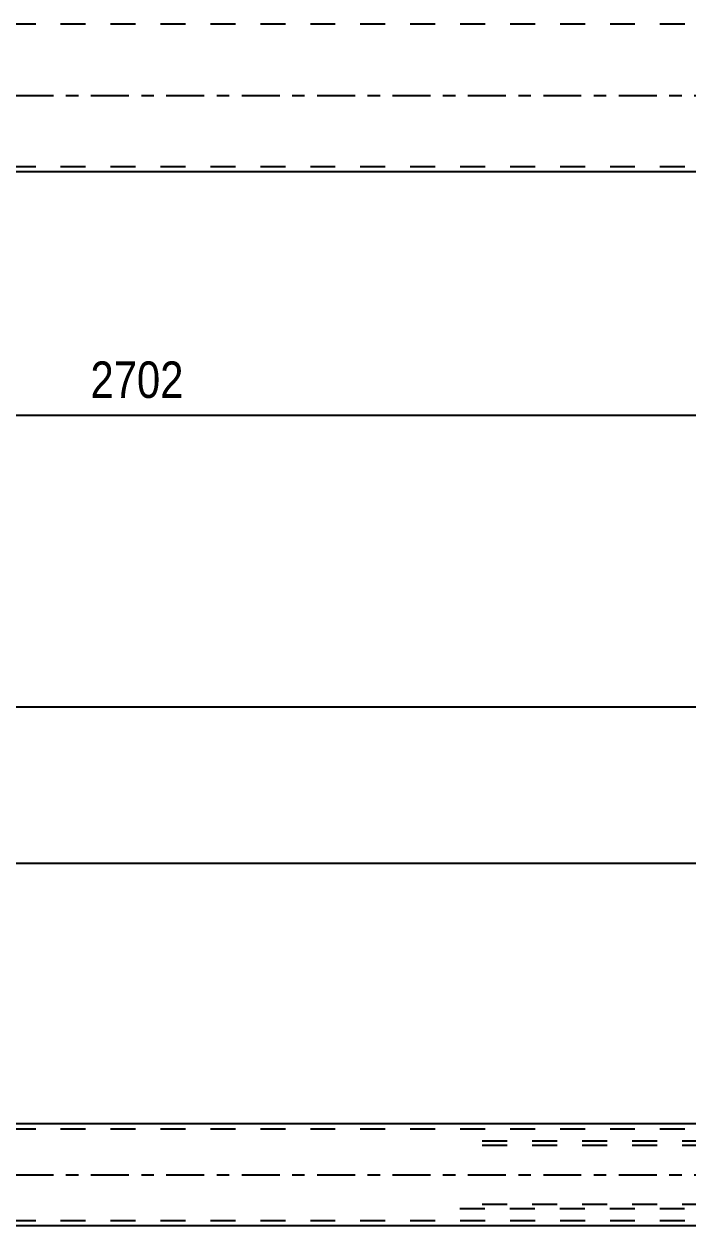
# Model space of a CAD drawing. Header units: millimetres. Extents: x -89 to 752, y -432 to 162.
# Drawn here: x 386.8 to 438.9, y -216.3 to -122 of the extents above; entities that cross this region are included whole.
import ezdxf

# ---------------------------------------------------------------- set-up
doc = ezdxf.new("R2010")
doc.units = ezdxf.units.MM
doc.linetypes.add('DXK_LINE_DOT2', pattern=[3.9198, 1.9599, -1.9599])
doc.linetypes.add('DXK_LINE_DOT3', pattern=[5.918699999999999, 2.979, -0.9799, 0.9799, -0.9799])
doc.styles.add('Arial Narrow', font='ARIALN.TTF', dxfattribs={"height": 0.2})

# ---------------------------------------------------------------- blocks, each defined once
blk = doc.blocks.new('Part-761544115-1853 - 1657')
at = {"color": 7, "linetype": 'DXK_LINE_DOT2'}
for p, q in [((587.6399387377973, -121.9999450683594), (-39.99999998011161, -121.9999450683594)), ((587.6399387377973, -133.1999450683594), (-39.99999998011161, -133.1999450683594))]:
    blk.add_line(p, q, dxfattribs=at)
at = {"color": 7, "linetype": 'DXK_LINE_DOT3'}
blk.add_line((-39.99999998011161, -127.5999450683594), (587.6399387377973, -127.5999450683594), dxfattribs=at)
at = {"color": 2, "linetype": 'Continuous'}
blk.add_line((587.6399387377973, -133.5999450683594), (-35.19983212905747, -133.5999450683594), dxfattribs=at)
blk = doc.blocks.new('Part-761544115-5424 - 5387')
at = {"color": 7, "linetype": 'DXK_LINE_DOT2'}
for p, q in [((587.6399387377973, -208.2891085692978), (-23.51137975653241, -208.2891085692978)), ((587.6399387377973, -208.6891085692978), (-39.99999998011161, -208.6891085692978)), ((587.6399387377973, -215.8891085692978), (-39.99999998011161, -215.8891085692978))]:
    blk.add_line(p, q, dxfattribs=at)
at = {"color": 2, "linetype": 'Continuous'}
for p, q in [((456.4876962219911, -208.2891085692978), (221.5101978661288, -208.2891085692978)), ((456.4732747504511, -216.2891085692978), (221.5248231130068, -216.2891085692978))]:
    blk.add_line(p, q, dxfattribs=at)
at = {"color": 7, "linetype": 'DXK_LINE_DOT3'}
blk.add_line((-39.99999998011161, -212.2891085692978), (587.6399387377973, -212.2891085692978), dxfattribs=at)
blk = doc.blocks.new('Part-761544115-5540 - 5387')
at = {"color": 7, "linetype": 'DXK_LINE_DOT2'}
for p, q in [((456.1027832048724, -209.6491085012321), (421.0269616922882, -209.6491085012321)), ((456.1027832048724, -209.9691085012321), (421.0269616922882, -209.9691085012321)), ((449.8001290128263, -210.0441911045182), (449.7332529269729, -210.2891085012321)), ((450.1725308771728, -210.2891085012321), (450.2059689200996, -210.1666498028754)), ((450.6118088273727, -209.6491085012321), (450.2756000398833, -209.6978256004251)), ((450.443704433628, -209.9934670508286), (450.6118088273727, -209.9691085012321)), ((456.1027832048724, -209.6491085012321), (456.3600000563806, -209.6863795641408)), ((456.1027832048724, -209.9691085012321), (456.2708875986177, -209.9934670508286)), ((456.2708875986177, -209.9934670508286), (456.3600000563806, -210.036842260076)), ((456.3600000563806, -209.6863795641408), (456.3600000563806, -214.8918374383234)), ((449.7332529269729, -214.2891085012321), (449.7332529269729, -210.2891085012321)), ((450.1725308771728, -214.2891085012321), (450.1725308771728, -210.2891085012321)), ((456.1027832048724, -214.6091085012321), (421.0269616922882, -214.6091085012321)), ((421.0269616922882, -214.9291085012321), (456.1027832048724, -214.9291085012321)), ((449.7332529269729, -214.2891085012321), (449.8001290128263, -214.5340258979459)), ((450.2059689200996, -214.4115671995887), (450.1725308771728, -214.2891085012321)), ((450.2756000398833, -214.880391402039), (450.6118088273727, -214.9291085012321)), ((450.6118088273727, -214.6091085012321), (450.443704433628, -214.5847499516356)), ((456.2708875986177, -214.5847499516356), (456.1027832048724, -214.6091085012321)), ((456.1027832048724, -214.9291085012321), (456.3600000563806, -214.8918374383234)), ((456.3600000563806, -214.5413747423881), (456.2708875986177, -214.5847499516356))]:
    blk.add_line(p, q, dxfattribs=at)
for centre, radius, start, end in [((450.4771229998428, -210.4739976082279), 0.8019067832906496, 104.5547322483661, 147.5895601412111), ((450.5444659136068, -210.3815530547283), 0.4009533916434385, 104.5547322482983, 147.5895601413804), ((450.4771229998428, -214.1042193942362), 0.8019067832906712, 212.4104398587889, 255.445267751634), ((450.5444659136068, -214.1966639477359), 0.4009533916434179, 212.4104398586195, 255.4452677517017)]:
    blk.add_arc(centre, radius, start, end, dxfattribs=at)
blk = doc.blocks.new('StraightDimension-761544115-9785 - 1657')
at = {"color": 7, "linetype": 'Continuous'}
for p, q in [((341.6399849360791, -122.5999450683671), (341.6399849360791, -165.7969757726104)), ((449.7332529668753, -122.5999450683594), (449.7332529668753, -163.1251007726104)), ((343.1399849956838, -152.0844757487686), (340.1399848764745, -153.2844757964523)), ((341.6399849360791, -152.6844757726104), (449.7332529668753, -152.6844757726104)), ((448.2332529072706, -153.2844757964523), (451.2332530264799, -152.0844757487686))]:
    blk.add_line(p, q, dxfattribs=at)
at = {"color": 0}
blk.add_wipeout([(399.94286895147707, -151.9344757726104), (399.94286895147707, -147.73447577261035), (391.430368951477, -147.73447577261035), (391.430368951477, -151.9344757726104)], dxfattribs=at)
at = {"color": 3, "style": 'Arial Narrow'}
blk.add_text('2702', height=2.86328125, dxfattribs=at).set_placement((392.0303689514772, -151.3344757726104))
at = {"color": 0, "linetype": 'Continuous'}
blk.add_wipeout([(449.13321718755776, -153.38447356875304), (444.93321718758614, -153.3844889962145), (444.9332551708226, -163.72511399614473), (449.1332551707943, -163.72509856868328)], dxfattribs=at)
at = {"color": 3, "linetype": 'Continuous', "style": 'Arial Narrow'}
blk.add_text('12268', height=2.86328125, rotation=90.0002104591497, dxfattribs=at).set_placement((448.5332529668752, -163.1251007726104))
blk = doc.blocks.new('StraightDimension-761544115-10545 - 5387')
at = {"color": 7, "linetype": 'Continuous'}
blk.add_line((216.3593070492119, -187.8300518323385), (456.3958448773762, -187.8300518323385), dxfattribs=at)
blk = doc.blocks.new('StraightDimension-761544115-10765 - 5387')
at = {"color": 7, "linetype": 'Continuous'}
blk.add_line((-39.99926119607582, -175.5736437338174), (598.5391999890404, -175.5736437338174), dxfattribs=at)

msp = doc.modelspace()

# ---------------------------------------------------------------- block references
for name in ['Part-761544115-1853 - 1657', 'StraightDimension-761544115-10545 - 5387', 'Part-761544115-5424 - 5387', 'Part-761544115-5540 - 5387']:
    msp.add_blockref(name, (0, 0))

# ---------------------------------------------------------------- next in the draw order: block references
for name in ['StraightDimension-761544115-9785 - 1657', 'StraightDimension-761544115-10765 - 5387']:
    msp.add_blockref(name, (0, 0))

doc.saveas('drawing.dxf')
